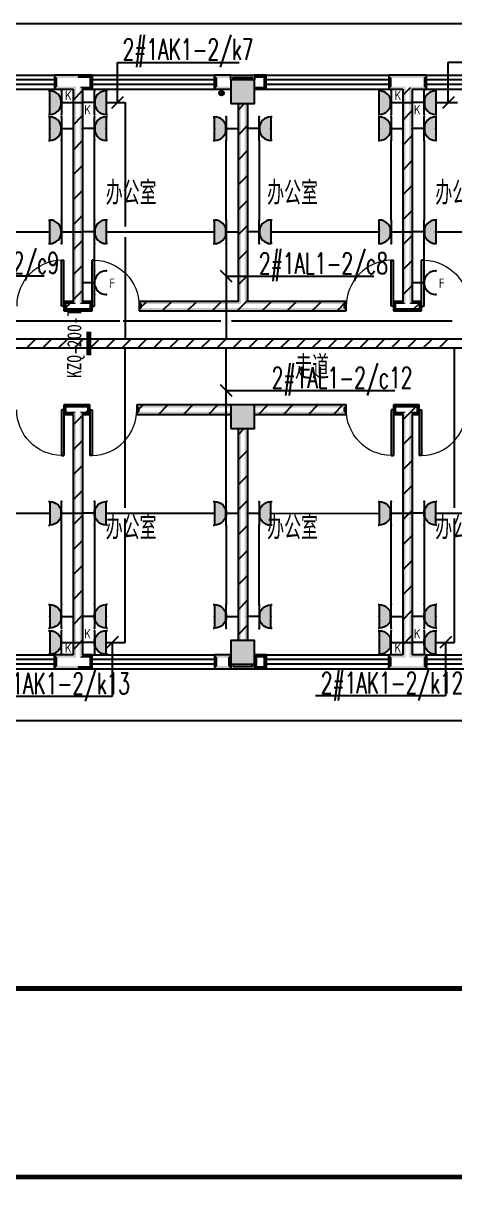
# Model space of a CAD drawing. Extents: x 101023 to 279373, y -114511 to 293844.
# Drawn here: x 141270 to 150431, y 251741 to 276538 of the extents above; entities that cross this region are included whole.
import ezdxf
from ezdxf.enums import TextEntityAlignment as Align

# ---------------------------------------------------------------- set-up
doc = ezdxf.new("R2010")
doc.units = 0
doc.header["$LTSCALE"] = 1000
doc.header["$MEASUREMENT"] = 0
doc.linetypes.add('DASH', pattern=[0.35, 0.25, -0.1])
for name, color, linetype in [('A-WALL-PATT', 252, 'Continuous'), ('CABLETRAY', 3, 'Continuous'), ('COLUMN', 2, 'Continuous'), ('DIM-照明', 3, 'Continuous'), ('EQUIP-插座', 3, 'Continuous'), ('PUB_HATCH', 8, 'Continuous'), ('PUB_TEXT', 7, 'Continuous'), ('PUB_WALL', 2, 'Continuous'), ('STAIR', 2, 'Continuous'), ('TEL_HATCH', 8, 'Continuous'), ('WALL', 2, 'Continuous'), ('WINDOW', 2, 'Continuous'), ('WIRE-照明', 6, 'Continuous'), ('抗震支吊架', 2, 'Continuous'), ('排水', 153, 'Continuous')]:
    doc.layers.add(name, color=color, linetype=linetype)
doc.styles.add('_TEL_ATTDEF', font='gbenor', dxfattribs={"bigfont": 'gbcbig'})
doc.styles.add('_TEL_DIM', font='simplex.shx', dxfattribs={"width": 0.8, "height": 3.5, "bigfont": 'gbcbig.shx'})
doc.styles.add('kzcad', font='', dxfattribs={"width": 0.8})
doc.styles.get("Standard").update_dxf_attribs({"font": 'simplex.shx', "width": 0.8, "bigfont": 'gbcbig.shx'})
doc.styles.get('kzcad').set_extended_font_data('SimSun')
pattern_1 = [(45, (-908016.57, -754752.9), (-265.16515, 265.16515), [])]

# ---------------------------------------------------------------- blocks, each defined once
blk = doc.blocks.new('$equip$00002810')
for p, q in [((0.5, 0.5), (-0.5, 0.5)), ((0, 0.5), (0, 0))]:
    blk.add_line(p, q)
blk.add_arc((0, 1), 0.5, 180, 0)
for p in [(-0.5, 1), (0.5, 1), (-0.5, 0.5), (0.5, 0.5), (0, 0)]:
    blk.add_point(p)
at = {"color": 7, "style": '_TEL_DIM'}
blk.add_attdef('$TEXT$', text='', height=0.4, dxfattribs=at).set_placement((0.023, 1.257), align=Align.MIDDLE_CENTER)
at = {"color": 7, "style": '_TEL_DIM', "flags": 1}
for tag in ['A', 'REMARK']:
    blk.add_attdef(tag, text='', height=0.000025, dxfattribs=at).set_placement((0, 0), align=Align.MIDDLE_CENTER)
blk = doc.blocks.new('$equip$00001237')
for p, q in [((-0.5, 1.05), (-0.5, 1)), ((-0.5, 1), (0.5, 1)), ((0.5, 1.05), (0.5, 1)), ((0.5, 0.5), (-0.5, 0.5)), ((0, 0.5), (0, 0))]:
    blk.add_line(p, q)
blk.add_arc((0, 1), 0.5, 180, 0)
for p in [(0, 1), (-0.5, 0.5), (0.5, 0.5), (0, 0)]:
    blk.add_point(p)
for points in [[(0.433, 0.75), (-0.433, 0.75), (0.5, 1), (-0.5, 1)], [(0.25, 0.567), (-0.25, 0.567), (0.433, 0.75), (-0.433, 0.75)], [(0, 0.5), (0, 0.5), (0.25, 0.567), (-0.25, 0.567)]]:
    blk.add_solid(points)
at = {"flags": 9}
blk.add_attdef('A', (0, 0), '', height=0.00002, dxfattribs=at)
blk = doc.blocks.new('$equip$00001764')
for p, q in [((-0.5, 1.05), (-0.5, 1)), ((-0.5, 1), (0.5, 1)), ((0.5, 1.05), (0.5, 1)), ((0.5, 0.5), (-0.5, 0.5)), ((0, 0.5), (0, 0))]:
    blk.add_line(p, q)
blk.add_arc((0, 1), 0.5, 180, 0)
for p in [(-0.5, 0.5), (0.5, 0.5), (0, 0)]:
    blk.add_point(p)
for points in [[(0.433, 0.75), (-0.433, 0.75), (0.5, 1), (-0.5, 1)], [(0.25, 0.567), (-0.25, 0.567), (0.433, 0.75), (-0.433, 0.75)], [(0, 0.5), (0, 0.5), (0.25, 0.567), (-0.25, 0.567)]]:
    blk.add_solid(points)
at = {"color": 7, "style": '_TEL_DIM'}
blk.add_attdef('$TEXT$', text='', height=0.4, dxfattribs=at).set_placement((0.303, 0.211), align=Align.MIDDLE_CENTER)
at = {"color": 7, "style": '_TEL_DIM', "flags": 1}
blk.add_attdef('A', text='', height=0.00002, dxfattribs=at).set_placement((0, 0), align=Align.MIDDLE_CENTER)
blk = doc.blocks.new('ng')
at = {"layer": '排水'}
for p, q in [((346041, 781408), (346041, 781308)), ((345991, 781358), (346091, 781358))]:
    blk.add_line(p, q, dxfattribs=at)
blk.add_circle((346041, 781358), 50, dxfattribs=at)
blk = doc.blocks.new('雨水管')
at = {"layer": '排水'}
blk.add_blockref('ng', (600767, -46811), dxfattribs=at)
blk = doc.blocks.new('$WINLIB2D$00000001')
at = {"color": 0}
for points in [[(-0.5, 0.5), (-0.5, -0.5)], [(-0.5, 0.5), (0.5, 0.5)], [(0.5, -0.5), (0.5, 0.5)], [(0.5, 0.1667), (-0.5, 0.1667)], [(0.5, -0.1667), (-0.5, -0.1667)], [(-0.5, -0.5), (0.5, -0.5)]]:
    blk.add_lwpolyline(points, dxfattribs=at)
blk = doc.blocks.new('_FZH')
blk.add_lwpolyline([(-0.5, -0.5), (0.5, -0.5), (0.5, 0.5), (-0.5, 0.5)], close=True)
at = {"layer": 'PUB_HATCH'}
blk.add_solid([(-0.5, -0.5), (0.5, -0.5), (-0.5, 0.5), (0.5, 0.5)], dxfattribs=at)
blk = doc.blocks.new('$DorLib2D$00000001')
for p, q in [((0.45, 0.975), (0.5, 0.975)), ((0.45, 0), (0.45, 0.975)), ((0.5, 0), (0.5, 0.975)), ((0.5, 0), (0.45, 0))]:
    blk.add_line(p, q)
at = {"lineweight": 13}
blk.add_arc((0.475, 0), 0.975, 91.4693, 180, dxfattribs=at)
blk = doc.blocks.new('A$C40CE5D7B')
at = {"layer": 'A-WALL-PATT'}
h = blk.add_hatch(dxfattribs=at)
h.set_pattern_fill('普通砖', color=256, scale=150, style=0)
h.set_pattern_definition(pattern_1)
h.paths.add_polyline_path([(26100, 108570), (26000, 108470), (26000, 103970), (26060, 103910), (26100, 103903), (26140, 103910), (26200, 103970), (26200, 108470)])
h = blk.add_hatch(dxfattribs=at)
h.set_pattern_fill('普通砖', color=256, scale=150, style=0)
h.set_pattern_definition(pattern_1)
h.paths.add_polyline_path([(33100, 108570), (33000, 108470), (33000, 103970), (33060, 103910), (33100, 103903), (33140, 103910), (33200, 103970), (33200, 108470)])
h = blk.add_hatch(dxfattribs=at)
h.set_pattern_fill('普通砖', color=256, scale=150, style=0)
h.set_pattern_definition(pattern_1)
h.paths.add_polyline_path([(29700, 108170), (29500, 108170), (29500, 103970), (29560, 103910), (29600, 103903), (29640, 103910), (29700, 103970)])
h = blk.add_hatch(dxfattribs=at)
h.set_pattern_fill('普通砖', color=256, scale=150, style=0)
h.set_pattern_definition(pattern_1)
h.paths.add_polyline_path([(26060, 103910), (26000, 103970), (25800, 103970), (25800, 103770), (26100, 103770), (26100, 103903)])
h = blk.add_hatch(dxfattribs=at)
h.set_pattern_fill('普通砖', color=256, scale=150, style=0)
h.set_pattern_definition(pattern_1)
h.paths.add_polyline_path([(26100, 103903), (26100, 103770), (26400, 103770), (26400, 103970), (26200, 103970), (26140, 103910)])
h = blk.add_hatch(dxfattribs=at)
h.set_pattern_fill('普通砖', color=256, scale=150, style=0)
h.set_pattern_definition(pattern_1)
h.paths.add_polyline_path([(29560, 103910), (29500, 103970), (27400, 103970), (27400, 103770), (29600, 103770), (29600, 103903)])
h = blk.add_hatch(dxfattribs=at)
h.set_pattern_fill('普通砖', color=256, scale=150, style=0)
h.set_pattern_definition(pattern_1)
h.paths.add_polyline_path([(29600, 103903), (29600, 103770), (31800, 103770), (31800, 103970), (29700, 103970), (29640, 103910)])
h = blk.add_hatch(dxfattribs=at)
h.set_pattern_fill('普通砖', color=256, scale=150, style=0)
h.set_pattern_definition(pattern_1)
h.paths.add_polyline_path([(33060, 103910), (33000, 103970), (32800, 103970), (32800, 103770), (33100, 103770), (33100, 103903)])
h = blk.add_hatch(dxfattribs=at)
h.set_pattern_fill('普通砖', color=256, scale=150, style=0)
h.set_pattern_definition(pattern_1)
h.paths.add_polyline_path([(33100, 103903), (33100, 103770), (33400, 103770), (33400, 103970), (33200, 103970), (33140, 103910)])
h = blk.add_hatch(dxfattribs=at)
h.set_pattern_fill('普通砖', color=256, scale=150, style=0)
h.set_pattern_definition(pattern_1)
h.paths.add_polyline_path([(26100, 101637), (26100, 101770), (25800, 101770), (25800, 101570), (26000, 101570), (26060, 101630)])
h = blk.add_hatch(dxfattribs=at)
h.set_pattern_fill('普通砖', color=256, scale=150, style=0)
h.set_pattern_definition(pattern_1)
h.paths.add_polyline_path([(26140, 101630), (26200, 101570), (26350, 101570), (26350, 101770), (26100, 101770), (26100, 101637)])
h = blk.add_hatch(dxfattribs=at)
h.set_pattern_fill('普通砖', color=256, scale=150, style=0)
h.set_pattern_definition(pattern_1)
h.paths.add_polyline_path([(29350, 101570), (29350, 101770), (27350, 101770), (27350, 101570)])
h = blk.add_hatch(dxfattribs=at)
h.set_pattern_fill('普通砖', color=256, scale=150, style=0)
h.set_pattern_definition(pattern_1)
h.paths.add_polyline_path([(29850, 101770), (29850, 101570), (31800, 101570), (31800, 101770)])
h = blk.add_hatch(dxfattribs=at)
h.set_pattern_fill('普通砖', color=256, scale=150, style=0)
h.set_pattern_definition(pattern_1)
h.paths.add_polyline_path([(33100, 101637), (33100, 101770), (32800, 101770), (32800, 101570), (33000, 101570), (33060, 101630)])
h = blk.add_hatch(dxfattribs=at)
h.set_pattern_fill('普通砖', color=256, scale=150, style=0)
h.set_pattern_definition(pattern_1)
h.paths.add_polyline_path([(33140, 101630), (33200, 101570), (33350, 101570), (33350, 101770), (33100, 101770), (33100, 101637)])
h = blk.add_hatch(dxfattribs=at)
h.set_pattern_fill('普通砖', color=256, scale=150, style=0)
h.set_pattern_definition(pattern_1)
h.paths.add_polyline_path([(26100, 101637), (26060, 101630), (26000, 101570), (26000, 96470), (26100, 96370), (26200, 96470), (26200, 101570), (26140, 101630)])
h = blk.add_hatch(dxfattribs=at)
h.set_pattern_fill('普通砖', color=256, scale=150, style=0)
h.set_pattern_definition(pattern_1)
h.paths.add_polyline_path([(33100, 101637), (33060, 101630), (33000, 101570), (33000, 96470), (33100, 96370), (33200, 96470), (33200, 101570), (33140, 101630)])
h = blk.add_hatch(dxfattribs=at)
h.set_pattern_fill('普通砖', color=256, scale=150, style=0)
h.set_pattern_definition(pattern_1)
h.paths.add_polyline_path([(29500, 96770), (29700, 96770), (29700, 101270), (29500, 101270)])
at = {"layer": 'PUB_WALL'}
for points in [[(26100, 108770), (25600, 108770), (25660, 108710), (26100, 108710)], [(25600, 108770), (25600, 108470), (25660, 108530), (25660, 108710)], [(26400, 108770), (26100, 108770), (26100, 108710), (26340, 108710)], [(26400, 108470), (26400, 108770), (26340, 108710), (26340, 108530)], [(29350, 108770), (29000, 108770), (29060, 108710), (29350, 108710)], [(29000, 108770), (29000, 108470), (29060, 108530), (29060, 108710)], [(29850, 108670), (29350, 108670), (29410, 108610), (29790, 108610)], [(29350, 108670), (29350, 108170), (29410, 108230), (29410, 108610)], [(29850, 108170), (29850, 108670), (29790, 108610), (29790, 108230)], [(30100, 108770), (29850, 108770), (29850, 108710), (30040, 108710)], [(30100, 108470), (30100, 108770), (30040, 108710), (30040, 108530)], [(33100, 108770), (32700, 108770), (32760, 108710), (33100, 108710)], [(32700, 108770), (32700, 108470), (32760, 108530), (32760, 108710)], [(33500, 108770), (33100, 108770), (33100, 108710), (33440, 108710)], [(33500, 108470), (33500, 108770), (33440, 108710), (33440, 108530)], [(25600, 108470), (26000, 108470), (26060, 108530), (25660, 108530)], [(26000, 108470), (26000, 103970), (26060, 103910), (26060, 108530)], [(26200, 108470), (26200, 103970), (26140, 103910), (26140, 108530)], [(26200, 108470), (26400, 108470), (26340, 108530), (26140, 108530)], [(29000, 108470), (29350, 108470), (29350, 108530), (29060, 108530)], [(29850, 108530), (29850, 108470), (30100, 108470), (30040, 108530)], [(32700, 108470), (33000, 108470), (33060, 108530), (32760, 108530)], [(33000, 108470), (33000, 103970), (33060, 103910), (33060, 108530)], [(33200, 108470), (33200, 103970), (33140, 103910), (33140, 108530)], [(33200, 108470), (33500, 108470), (33440, 108530), (33140, 108530)], [(29350, 108170), (29850, 108170), (29790, 108230), (29410, 108230)], [(29560, 108170), (29500, 108170), (29500, 103970), (29560, 103910)], [(29700, 108170), (29640, 108170), (29640, 103910), (29700, 103970)], [(26000, 103970), (25800, 103970), (25860, 103910), (26060, 103910)], [(25800, 103970), (25800, 103770), (25860, 103830), (25860, 103910)], [(26400, 103970), (26200, 103970), (26140, 103910), (26340, 103910)], [(26400, 103770), (26400, 103970), (26340, 103910), (26340, 103830)], [(29500, 103970), (27400, 103970), (27460, 103910), (29560, 103910)], [(27400, 103970), (27400, 103770), (27460, 103830), (27460, 103910)], [(31800, 103970), (29700, 103970), (29640, 103910), (31740, 103910)], [(31800, 103770), (31800, 103970), (31740, 103910), (31740, 103830)], [(33000, 103970), (32800, 103970), (32860, 103910), (33060, 103910)], [(32800, 103970), (32800, 103770), (32860, 103830), (32860, 103910)], [(33400, 103970), (33200, 103970), (33140, 103910), (33340, 103910)], [(33400, 103770), (33400, 103970), (33340, 103910), (33340, 103830)], [(25800, 103770), (26100, 103770), (26100, 103830), (25860, 103830)], [(26100, 103770), (26400, 103770), (26340, 103830), (26100, 103830)], [(27400, 103770), (29600, 103770), (29600, 103830), (27460, 103830)], [(29600, 103770), (31800, 103770), (31740, 103830), (29600, 103830)], [(32800, 103770), (33100, 103770), (33100, 103830), (32860, 103830)], [(33100, 103770), (33400, 103770), (33340, 103830), (33100, 103830)], [(26100, 101770), (25800, 101770), (25860, 101710), (26100, 101710)], [(25800, 101770), (25800, 101570), (25860, 101630), (25860, 101710)], [(26350, 101770), (26100, 101770), (26100, 101710), (26290, 101710)], [(26350, 101570), (26350, 101770), (26290, 101710), (26290, 101630)], [(29350, 101710), (29350, 101770), (27350, 101770), (27410, 101710)], [(27350, 101770), (27350, 101570), (27410, 101630), (27410, 101710)], [(29850, 101770), (29350, 101770), (29410, 101710), (29790, 101710)], [(29350, 101770), (29350, 101270), (29410, 101330), (29410, 101710)], [(29850, 101270), (29850, 101770), (29790, 101710), (29790, 101330)], [(29850, 101770), (29850, 101710), (31740, 101710), (31800, 101770)], [(31800, 101570), (31800, 101770), (31740, 101710), (31740, 101630)], [(33100, 101770), (32800, 101770), (32860, 101710), (33100, 101710)], [(32800, 101770), (32800, 101570), (32860, 101630), (32860, 101710)], [(33350, 101770), (33100, 101770), (33100, 101710), (33290, 101710)], [(33350, 101570), (33350, 101770), (33290, 101710), (33290, 101630)], [(25800, 101570), (26000, 101570), (26060, 101630), (25860, 101630)], [(26000, 101570), (26000, 96470), (26060, 96410), (26060, 101630)], [(26200, 101570), (26350, 101570), (26290, 101630), (26140, 101630)], [(26200, 101570), (26200, 96470), (26140, 96410), (26140, 101630)], [(29350, 101570), (29350, 101630), (27410, 101630), (27350, 101570)], [(29850, 101630), (29850, 101570), (31800, 101570), (31740, 101630)], [(32800, 101570), (33000, 101570), (33060, 101630), (32860, 101630)], [(33000, 101570), (33000, 96470), (33060, 96410), (33060, 101630)], [(33200, 101570), (33200, 96470), (33140, 96410), (33140, 101630)], [(33200, 101570), (33350, 101570), (33290, 101630), (33140, 101630)], [(29350, 101270), (29850, 101270), (29790, 101330), (29410, 101330)], [(29500, 96770), (29560, 96770), (29560, 101270), (29500, 101270)], [(29640, 96770), (29700, 96770), (29700, 101270), (29640, 101270)], [(29850, 96770), (29350, 96770), (29410, 96710), (29790, 96710)], [(29350, 96770), (29350, 96270), (29410, 96330), (29410, 96710)], [(29850, 96270), (29850, 96770), (29790, 96710), (29790, 96330)], [(26000, 96470), (25600, 96470), (25660, 96410), (26060, 96410)], [(25600, 96470), (25600, 96170), (25660, 96230), (25660, 96410)], [(26400, 96470), (26200, 96470), (26140, 96410), (26340, 96410)], [(26400, 96170), (26400, 96470), (26340, 96410), (26340, 96230)], [(29350, 96470), (29000, 96470), (29060, 96410), (29290, 96410)], [(29000, 96470), (29000, 96170), (29060, 96230), (29060, 96410)], [(29350, 96170), (29350, 96470), (29290, 96410), (29290, 96230)], [(30100, 96470), (29850, 96470), (29910, 96410), (30040, 96410)], [(29850, 96470), (29850, 96170), (29910, 96230), (29910, 96410)], [(30100, 96170), (30100, 96470), (30040, 96410), (30040, 96230)], [(33000, 96470), (32700, 96470), (32760, 96410), (33060, 96410)], [(32700, 96470), (32700, 96170), (32760, 96230), (32760, 96410)], [(33500, 96470), (33200, 96470), (33140, 96410), (33440, 96410)], [(33500, 96170), (33500, 96470), (33440, 96410), (33440, 96230)], [(25600, 96170), (26100, 96170), (26100, 96230), (25660, 96230)], [(26100, 96170), (26400, 96170), (26340, 96230), (26100, 96230)], [(29000, 96170), (29350, 96170), (29290, 96230), (29060, 96230)], [(29350, 96270), (29850, 96270), (29790, 96330), (29410, 96330)], [(29850, 96170), (30100, 96170), (30040, 96230), (29910, 96230)], [(32700, 96170), (33100, 96170), (33100, 96230), (32760, 96230)], [(33100, 96170), (33500, 96170), (33440, 96230), (33100, 96230)]]:
    blk.add_hatch(color=256, dxfattribs=at).paths.add_polyline_path(points)
for points in [[(29350, 108670), (29350, 108770), (29850, 108770), (29850, 108670)], [(29400, 108670), (29400, 108720), (29800, 108720), (29800, 108670)], [(29350, 96270), (29350, 96170), (29850, 96170), (29850, 96270)], [(29400, 96270), (29400, 96220), (29800, 96220), (29800, 96270)]]:
    blk.add_lwpolyline(points)
at = {"color": 252, "linetype": 'DASH', "ltscale": 3, "const_width": 100}
blk.add_lwpolyline([(6504, 89385), (82000, 89385), (82000, 37455), (10879, 37455)], dxfattribs=at)
blk.add_lwpolyline([(6504, 85385), (66000, 85385, -0.414214), (78000, 73385), (78000, 53455, -0.414214), (66000, 41455), (10879, 41455)], format="xyb", dxfattribs=at)
at = {"layer": 'WALL'}
for p, q in [((26100, 108770), (25600, 108770)), ((25600, 108770), (25600, 108470)), ((26400, 108770), (26100, 108770)), ((26400, 108470), (26400, 108770)), ((29350, 108770), (29000, 108770)), ((29000, 108770), (29000, 108470)), ((30100, 108770), (29850, 108770)), ((30100, 108470), (30100, 108770)), ((33100, 108770), (32700, 108770)), ((32700, 108770), (32700, 108470)), ((33500, 108770), (33100, 108770)), ((33500, 108470), (33500, 108770)), ((25600, 108470), (26000, 108470)), ((26000, 108470), (26000, 103970)), ((26200, 108470), (26200, 103970)), ((26200, 108470), (26400, 108470)), ((29000, 108470), (29350, 108470)), ((29850, 108470), (30100, 108470)), ((32700, 108470), (33000, 108470)), ((33000, 108470), (33000, 103970)), ((33200, 108470), (33200, 103970)), ((33200, 108470), (33500, 108470)), ((29500, 108170), (29500, 103970)), ((29700, 108170), (29700, 103970)), ((26000, 103970), (25800, 103970)), ((25800, 103970), (25800, 103770)), ((26400, 103970), (26200, 103970)), ((26400, 103770), (26400, 103970)), ((29500, 103970), (27400, 103970)), ((27400, 103970), (27400, 103770)), ((31800, 103970), (29700, 103970)), ((31800, 103770), (31800, 103970)), ((33000, 103970), (32800, 103970)), ((32800, 103970), (32800, 103770)), ((33400, 103970), (33200, 103970)), ((33400, 103770), (33400, 103970)), ((25800, 103770), (26100, 103770)), ((26100, 103770), (26400, 103770)), ((27400, 103770), (29600, 103770)), ((29600, 103770), (31800, 103770)), ((32800, 103770), (33100, 103770)), ((33100, 103770), (33400, 103770)), ((26100, 101770), (25800, 101770)), ((25800, 101770), (25800, 101570)), ((26350, 101770), (26100, 101770)), ((26350, 101570), (26350, 101770)), ((29350, 101770), (27350, 101770)), ((27350, 101770), (27350, 101570)), ((31800, 101770), (29850, 101770)), ((31800, 101570), (31800, 101770)), ((33100, 101770), (32800, 101770)), ((32800, 101770), (32800, 101570)), ((33350, 101770), (33100, 101770)), ((33350, 101570), (33350, 101770)), ((25800, 101570), (26000, 101570)), ((26000, 101570), (26000, 96470)), ((26200, 101570), (26350, 101570)), ((26200, 101570), (26200, 96470)), ((27350, 101570), (29350, 101570)), ((29850, 101570), (31800, 101570)), ((32800, 101570), (33000, 101570)), ((33000, 101570), (33000, 96470)), ((33200, 101570), (33200, 96470)), ((33200, 101570), (33350, 101570)), ((29500, 101270), (29500, 96770)), ((29700, 101270), (29700, 96770)), ((26000, 96470), (25600, 96470)), ((25600, 96470), (25600, 96170)), ((26400, 96470), (26200, 96470)), ((26400, 96170), (26400, 96470)), ((29350, 96470), (29000, 96470)), ((29000, 96470), (29000, 96170)), ((29350, 96170), (29350, 96470)), ((30100, 96470), (29850, 96470)), ((29850, 96470), (29850, 96170)), ((30100, 96170), (30100, 96470)), ((33000, 96470), (32700, 96470)), ((32700, 96470), (32700, 96170)), ((33500, 96470), (33200, 96470)), ((33500, 96170), (33500, 96470)), ((25600, 96170), (26100, 96170)), ((26100, 96170), (26400, 96170)), ((29000, 96170), (29350, 96170)), ((29850, 96170), (30100, 96170)), ((32700, 96170), (33100, 96170)), ((33100, 96170), (33500, 96170))]:
    blk.add_line(p, q, dxfattribs=at)
at = {"layer": '排水'}
for points in [[(17650, 89770), (17650, 95070), (7900, 95070), (7900, 97370), (7300, 97370), (7300, 107570), (7900, 107570), (7900, 109870), (58850, 109870), (58850, 107870), (63700, 107870), (63700, 109870), (64900, 109870)], [(24050, 89770), (24050, 95070), (35150, 95070), (35150, 93070), (59800, 93070)]]:
    blk.add_lwpolyline(points, dxfattribs=at)
blk.add_blockref('雨水管', (-917658, -626157))
at = {"layer": 'COLUMN'}
for p, xscale, yscale, zscale, rotation in [((29600, 108420), 499.9999997831183, 500.0000000086147, 500.0000000086147, 7.096993437544791e-09), ((29600, 96520), 499.9999996058177, 499.9658332178369, 499.9658332178369, 359.9999999614468)]:
    blk.add_blockref('_FZH', p, dxfattribs=dict(at, xscale=xscale, yscale=yscale, zscale=zscale, rotation=rotation))
at = {"layer": 'COLUMN', "xscale": 500.0000002485467, "yscale": 500.0000003346941, "zscale": 500.0000003346941}
blk.add_blockref('_FZH', (29600, 101520), dxfattribs=at)
at = {"layer": 'WINDOW'}
for name, p, xscale, yscale, zscale, rotation in [('$WINLIB2D$00000001', (24300, 108620), -2600, 300, 2600, 180), ('$WINLIB2D$00000001', (31400, 108620), -2600, 300, 2600, 180), ('$WINLIB2D$00000001', (34800, 108620), -2600, 300, 2600, 180), ('$DorLib2D$00000001', (32300, 103870), 1000, 1000, 1000, 359.9999999999981), ('$DorLib2D$00000001', (25300, 101670), -1000, 1000, -1000, 180), ('$DorLib2D$00000001', (26850, 101670), 1000, 1000, 1000, 180), ('$DorLib2D$00000001', (32300, 101670), -1000, 1000, -1000, 180), ('$DorLib2D$00000001', (33850, 101670), 1000, 1000, 1000, 180), ('$WINLIB2D$00000001', (27700, 96320), -2600, 300, 2600, 180)]:
    blk.add_blockref(name, p, dxfattribs=dict(at, xscale=xscale, yscale=yscale, zscale=zscale, rotation=rotation))
for name, p, xscale, yscale, zscale in [('$WINLIB2D$00000001', (27700, 108620), 2600, 300, 2600), ('$DorLib2D$00000001', (25300, 103870), 1000, 1000, -1000), ('$DorLib2D$00000001', (26900, 103870), -1000, 1000, 1000), ('$DorLib2D$00000001', (33900, 103870), -1000, 1000, -1000), ('$WINLIB2D$00000001', (24300, 96320), 2600, 300, 2600), ('$WINLIB2D$00000001', (31400, 96320), 2600, 300, 2600), ('$WINLIB2D$00000001', (34800, 96320), 2600, 300, 2600)]:
    blk.add_blockref(name, p, dxfattribs=dict(at, xscale=xscale, yscale=yscale, zscale=zscale))
at = {"layer": 'PUB_TEXT'}
for s, p in [('办公室', (26690, 106020)), ('办公室', (30118, 106020)), ('办公室', (33690, 106020)), ('走道', (30711, 102323)), ('办公室', (26690, 98916)), ('办公室', (30118, 98916)), ('办公室', (33690, 98916))]:
    blk.add_text(s, height=500, dxfattribs=at).set_placement(p)

msp = doc.modelspace()

# ---------------------------------------------------------------- linework, layer by layer
at = {"layer": 'CABLETRAY'}
for p, q in [((130905, 269844), (177465, 269844)), ((177465, 269644), (130905, 269644))]:
    msp.add_line(p, q, dxfattribs=at)
at = {"layer": 'DIM-照明'}
for p, q in [((143390, 274980), (143143, 274733)), ((150419, 274980), (150171, 274733)), ((145703, 271045), (145456, 271293)), ((145703, 268618), (145456, 268866)), ((143282, 263521), (143035, 263274)), ((150362, 263521), (150115, 263274))]:
    msp.add_line(p, q, dxfattribs=at)
for points in [[(143267, 274857), (143267, 275711)], [(143267, 275711), (145851, 275711)], [(150295, 274857), (150295, 275718)], [(150295, 275718), (152880, 275718)], [(139175, 271180), (141715, 271180)], [(145580, 271169), (146162, 271169)], [(146162, 271169), (148713, 271169)], [(145580, 268742), (146433, 268742)], [(146433, 268742), (149161, 268742)], [(143158, 263397), (143158, 262253)], [(150238, 263397), (150238, 262266)], [(143158, 262253), (140397, 262253)], [(150238, 262266), (147477, 262266)]]:
    msp.add_lwpolyline(points, dxfattribs=at)
at = {"layer": 'TEL_HATCH', "linetype": 'Continuous'}
for p, q in [((141339, 269644), (141539, 269844)), ((141676, 269644), (141876, 269844)), ((142012, 269644), (142212, 269844)), ((142349, 269644), (142549, 269844)), ((142686, 269644), (142886, 269844)), ((143023, 269644), (143223, 269844)), ((143359, 269644), (143559, 269844)), ((143696, 269644), (143896, 269844)), ((144033, 269644), (144233, 269844)), ((144370, 269644), (144570, 269844)), ((144706, 269644), (144906, 269844)), ((145043, 269644), (145243, 269844)), ((145380, 269644), (145580, 269844)), ((145717, 269644), (145917, 269844)), ((146053, 269644), (146253, 269844)), ((146390, 269644), (146590, 269844)), ((146727, 269644), (146927, 269844)), ((147064, 269644), (147264, 269844)), ((147400, 269644), (147600, 269844)), ((147737, 269644), (147937, 269844)), ((148074, 269644), (148274, 269844)), ((148411, 269644), (148611, 269844)), ((148748, 269644), (148948, 269844)), ((149084, 269644), (149284, 269844)), ((149421, 269644), (149621, 269844)), ((149758, 269644), (149958, 269844)), ((150095, 269644), (150295, 269844))]:
    msp.add_line(p, q, dxfattribs=at)
at = {"layer": 'WIRE-照明', "linetype": 'Continuous'}
for p, q in [((142330, 274857), (142530, 274857)), ((149330, 274857), (149530, 274857)), ((142080, 274054), (142080, 272364)), ((142780, 272364), (142780, 274054)), ((145580, 272364), (145580, 274054)), ((146280, 274054), (146280, 272364)), ((149080, 272364), (149080, 274054)), ((149780, 274054), (149780, 272364)), ((139530, 272114), (141830, 272114)), ((142330, 272114), (142530, 272114)), ((143030, 272114), (145330, 272114)), ((146530, 272114), (148830, 272114)), ((149330, 272114), (149530, 272114)), ((150030, 272114), (152180, 272114)), ((142780, 271283), (142780, 271864)), ((149780, 271283), (149780, 271864)), ((139380, 266140), (141830, 266140)), ((142330, 266140), (142530, 266140)), ((143030, 266140), (145330, 266140)), ((146530, 266135), (148830, 266140)), ((149330, 266140), (149530, 266140)), ((150030, 266140), (152180, 266140)), ((142080, 264200), (142080, 265890)), ((142780, 265890), (142780, 264200)), ((145580, 265890), (145580, 264200)), ((146280, 264195), (146280, 265885)), ((149080, 264200), (149080, 265890)), ((149780, 265890), (149780, 264200)), ((142330, 263397), (142530, 263397)), ((149330, 263397), (149530, 263397))]:
    msp.add_line(p, q, dxfattribs=at)
at = {"layer": 'WIRE-照明'}
for p, q in [((143030, 274857), (143430, 274857)), ((143430, 274857), (143430, 272227)), ((150030, 274857), (150493, 274857)), ((143430, 272002), (143430, 269844)), ((145580, 271864), (145580, 269844)), ((138706, 270225), (143318, 270225)), ((143393, 270225), (145467, 270225)), ((145692, 270225), (150380, 270225)), ((143430, 266253), (143430, 269644)), ((145580, 266390), (145580, 269644)), ((150430, 266253), (150430, 269644)), ((143430, 263397), (143430, 266028)), ((150430, 263397), (150430, 266028)), ((143030, 263397), (143430, 263397)), ((150030, 263397), (150430, 263397))]:
    msp.add_line(p, q, dxfattribs=at)
at = {"layer": '抗震支吊架', "color": 2, "const_width": 100}
msp.add_lwpolyline([(142661, 269494), (142661, 269994)], dxfattribs=at)

# ---------------------------------------------------------------- block references
at = {"layer": 'EQUIP-插座'}
ref = msp.add_blockref('$equip$00001764', (142330, 274857), dxfattribs=dict(at, xscale=500, yscale=500, zscale=500, rotation=90))
ref.add_attrib('$TEXT$', 'K', dxfattribs={"layer": '0', "color": 7, "height": 200, "style": '_TEL_ATTDEF'}).set_placement((142224, 275008), align=Align.MIDDLE_CENTER)
ref = msp.add_blockref('$equip$00001764', (142530, 274857), dxfattribs=dict(at, xscale=500, yscale=500, zscale=500, rotation=270))
ref.add_attrib('$TEXT$', 'K', dxfattribs={"layer": '0', "color": 7, "height": 200, "style": '_TEL_ATTDEF'}).set_placement((142635, 274705), align=Align.MIDDLE_CENTER)
ref = msp.add_blockref('$equip$00001764', (149330, 274857), dxfattribs=dict(at, xscale=500, yscale=500, zscale=500, rotation=90))
ref.add_attrib('$TEXT$', 'K', dxfattribs={"layer": '0', "color": 7, "height": 200, "style": '_TEL_ATTDEF'}).set_placement((149224, 275008), align=Align.MIDDLE_CENTER)
ref = msp.add_blockref('$equip$00001764', (149530, 274857), dxfattribs=dict(at, xscale=500, yscale=500, zscale=500, rotation=270))
ref.add_attrib('$TEXT$', 'K', dxfattribs={"layer": '0', "color": 7, "height": 200, "style": '_TEL_ATTDEF'}).set_placement((149635, 274705), align=Align.MIDDLE_CENTER)
at = {"layer": 'EQUIP-插座', "yscale": 500, "zscale": 500}
for p, xscale, rotation in [((142330, 274304), 500, 90), ((142530, 274304), 500, 270), ((145830, 274304), 500, 90), ((146030, 274304), 500, 270), ((149330, 274304), 500, 90), ((149530, 274304), 500, 270), ((142330, 272114), 500, 90), ((142530, 272114), 500, 270), ((145830, 272114), 500, 90), ((146030, 272114), 500, 270), ((149330, 272114), 500, 90), ((149530, 272114), 500, 270), ((142330, 266140), -500, 90), ((142530, 266140), -500, 270), ((145830, 266140), -500, 90), ((146030, 266135), -500, 270), ((149330, 266140), -500, 90), ((149530, 266140), -500, 270), ((142330, 263950), -500, 90), ((142530, 263950), -500, 270), ((145830, 263950), -500, 90), ((146030, 263945), -500, 270), ((149330, 263950), -500, 90), ((149530, 263950), -500, 270)]:
    msp.add_blockref('$equip$00001237', p, dxfattribs=dict(at, xscale=xscale, rotation=rotation))
at = {"layer": 'EQUIP-插座'}
ref = msp.add_blockref('$equip$00002810', (142530, 271033), dxfattribs=dict(at, xscale=500, yscale=500, zscale=500, rotation=270))
ref.add_attrib('$TEXT$', 'F', dxfattribs={"layer": '0', "color": 7, "height": 200, "style": '_TEL_ATTDEF'}).set_placement((143158, 271022), align=Align.MIDDLE_CENTER)
ref = msp.add_blockref('$equip$00002810', (149530, 271033), dxfattribs=dict(at, xscale=500, yscale=500, zscale=500, rotation=270))
ref.add_attrib('$TEXT$', 'F', dxfattribs={"layer": '0', "color": 7, "height": 200, "style": '_TEL_ATTDEF'}).set_placement((150158, 271022), align=Align.MIDDLE_CENTER)
ref = msp.add_blockref('$equip$00001764', (142330, 263397), dxfattribs=dict(at, xscale=-500, yscale=500, zscale=500, rotation=90))
ref.add_attrib('$TEXT$', 'K', dxfattribs={"layer": '0', "color": 7, "height": 200, "style": '_TEL_ATTDEF'}).set_placement((142224, 263279), align=Align.MIDDLE_CENTER)
ref = msp.add_blockref('$equip$00001764', (142530, 263397), dxfattribs=dict(at, xscale=-500, yscale=500, zscale=500, rotation=270))
ref.add_attrib('$TEXT$', 'K', dxfattribs={"layer": '0', "color": 7, "height": 200, "style": '_TEL_ATTDEF'}).set_placement((142635, 263582), align=Align.MIDDLE_CENTER)
ref = msp.add_blockref('$equip$00001764', (149330, 263397), dxfattribs=dict(at, xscale=-500, yscale=500, zscale=500, rotation=90))
ref.add_attrib('$TEXT$', 'K', dxfattribs={"layer": '0', "color": 7, "height": 200, "style": '_TEL_ATTDEF'}).set_placement((149224, 263279), align=Align.MIDDLE_CENTER)
ref = msp.add_blockref('$equip$00001764', (149530, 263397), dxfattribs=dict(at, xscale=-500, yscale=500, zscale=500, rotation=270))
ref.add_attrib('$TEXT$', 'K', dxfattribs={"layer": '0', "color": 7, "height": 200, "style": '_TEL_ATTDEF'}).set_placement((149635, 263582), align=Align.MIDDLE_CENTER)
at = {"layer": 'STAIR'}
msp.add_blockref('A$C40CE5D7B', (116330, 166668), dxfattribs=at)

# ---------------------------------------------------------------- texts
at = {"layer": 'DIM-照明', "color": 7, "style": '_TEL_DIM', "width": 0.64}
for s, p in [('2#1AK1-2/k7', (143379, 275761)), ('2#1AL1-2/c9', (139288, 271230)), ('2#1AL1-2/c8', (146275, 271219)), ('2#1AL1-2/c12', (146545, 268792)), ('2#1AK1-2/k12', (147589, 262316)), ('2#1AK1-2/k13', (140509, 262303))]:
    msp.add_text(s, height=450, dxfattribs=at).set_placement(p)
at = {"layer": '抗震支吊架', "color": 2, "style": 'kzcad', "width": 0.8}
msp.add_text('KZQ-200-T', height=300, rotation=89.8854, dxfattribs=at).set_placement((142501, 269744), align=Align.CENTER)

doc.saveas('drawing.dxf')
